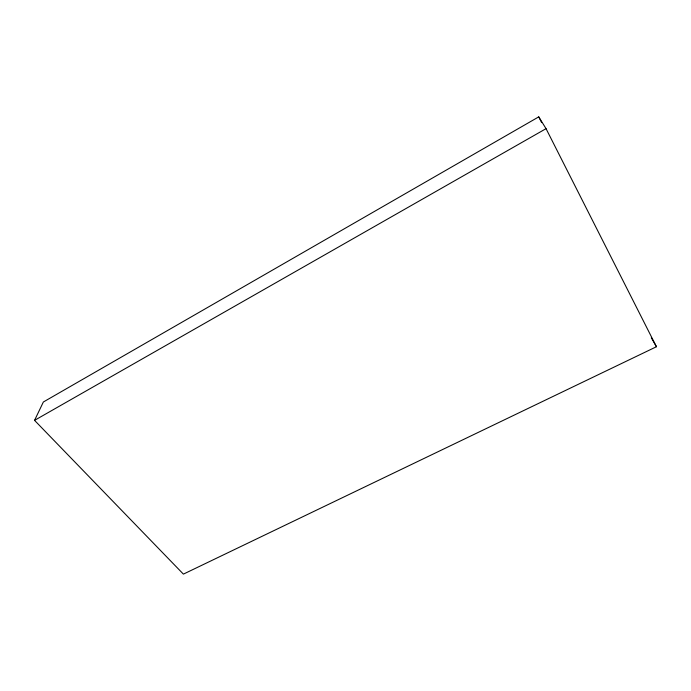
<?xml version="1.0" encoding="UTF-8"?>
<svg xmlns="http://www.w3.org/2000/svg" width="691" height="691" viewBox="0 0 691 691"><rect width="100%" height="100%" fill="white"/><g stroke="black" fill="none" stroke-linecap="round" stroke-linejoin="round"><path stroke-width="1.04" d="M34.55 420.353L43.36 401.998L538.747 116.874L546.045 128.664L656.45 346.735L183.4 574.126L34.55 420.353L546.045 128.664M651.302 337.778L656.45 346.735M538.747 116.874L541.666 122.627"/></g></svg>
